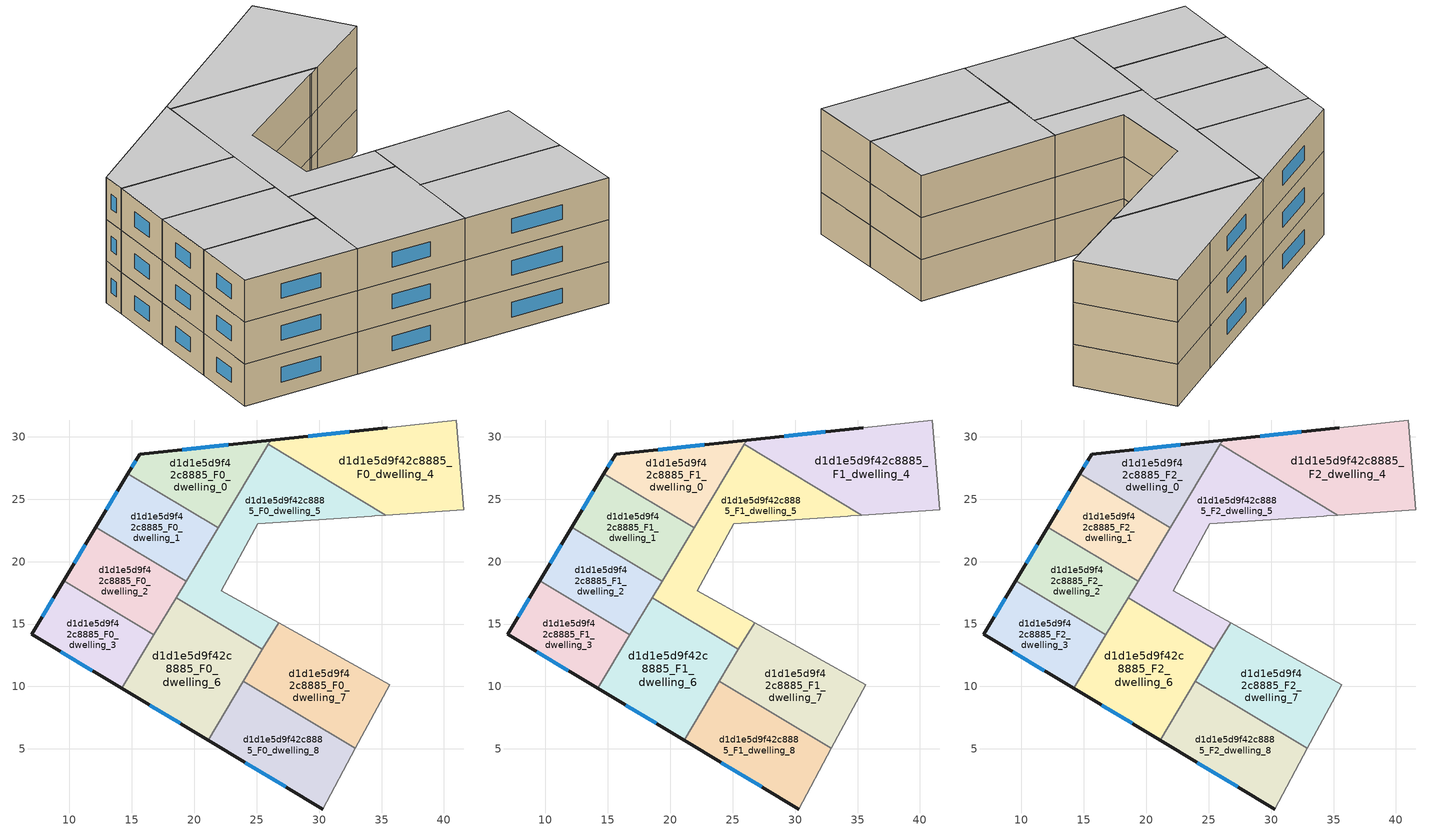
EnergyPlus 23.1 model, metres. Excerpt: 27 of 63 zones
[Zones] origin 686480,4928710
d1d1e5d9f42c8885_F0_dwelling_0
 floor ground (EU_floor_Construction): 26.11,29.73 21.91,22.71 14.69,27.04 15.62,28.61 z0
 wall outside (EU_wall_Construction): 26.11,29.73 15.62,28.61 14.69,27.04 z0:3
 wall to d1d1e5d9f42c8885_F0_dwelling_1 (EU_wall_Construction): 14.69,27.04 21.91,22.71 z0:3
 wall to d1d1e5d9f42c8885_F0_dwelling_5 (EU_wall_Construction): 21.91,22.71 25.91,29.38 z0:3
 wall to d1d1e5d9f42c8885_F0_dwelling_4 (EU_wall_Construction): 25.91,29.38 26.01,29.55 26.11,29.73 z0:3
 window (EU_Window_Construction): 15.32,28.1 14.99,27.55 / 22.7,29.36 19.04,28.97 z0.98:2.02
d1d1e5d9f42c8885_F0_dwelling_1
 floor ground (EU_floor_Construction): 21.91,22.71 19.34,18.42 12.12,22.75 14.69,27.04 z0
 wall outside (EU_wall_Construction): 14.69,27.04 12.12,22.75 z0:3
 wall to d1d1e5d9f42c8885_F0_dwelling_2 (EU_wall_Construction): 12.12,22.75 19.34,18.42 z0:3
 wall to d1d1e5d9f42c8885_F0_dwelling_5 (EU_wall_Construction): 19.34,18.42 21.91,22.71 z0:3
 window (EU_Window_Construction): 13.85,25.65 12.95,24.15 z0.98:2.02
d1d1e5d9f42c8885_F0_dwelling_2
 floor ground (EU_floor_Construction): 19.34,18.42 16.77,14.13 9.55,18.46 12.12,22.75 z0
 wall outside (EU_wall_Construction): 12.12,22.75 9.55,18.46 z0:3
 wall to d1d1e5d9f42c8885_F0_dwelling_3 (EU_wall_Construction): 9.55,18.46 16.77,14.13 z0:3
 wall to d1d1e5d9f42c8885_F0_dwelling_6 (EU_wall_Construction): 16.77,14.13 18.55,17.11 z0:3
 wall to d1d1e5d9f42c8885_F0_dwelling_5 (EU_wall_Construction): 18.55,17.11 19.34,18.42 z0:3
 window (EU_Window_Construction): 11.28,21.36 10.38,19.86 z0.98:2.02
d1d1e5d9f42c8885_F0_dwelling_3
 floor ground (EU_floor_Construction): 16.77,14.13 14.2,9.84 6.97,14.18 9.55,18.46 z0
 wall outside (EU_wall_Construction): 9.55,18.46 6.97,14.18 14.2,9.84 z0:3
 wall to d1d1e5d9f42c8885_F0_dwelling_6 (EU_wall_Construction): 14.2,9.84 16.77,14.13 z0:3
 window (EU_Window_Construction): 9.32,12.77 11.85,11.25 / 8.71,17.07 7.81,15.57 z0.98:2.02
d1d1e5d9f42c8885_F0_dwelling_4
 floor ground (EU_floor_Construction): 41,31.34 41.59,24.15 35.33,23.73 25.91,29.38 26.01,29.55 26.11,29.73 35.44,30.72 z0
 wall outside (EU_wall_Construction): 35.44,30.72 26.11,29.73 z0:3
 wall adiabatic (EU_wall_Construction): 35.33,23.73 41.59,24.15 41,31.34 35.44,30.72 z0:3
 wall to d1d1e5d9f42c8885_F0_dwelling_5 (EU_wall_Construction): 25.91,29.38 35.33,23.73 z0:3
 window (EU_Window_Construction): 32.41,30.4 29.15,30.05 z0.98:2.02
d1d1e5d9f42c8885_F0_dwelling_5
 floor ground (EU_floor_Construction): 35.33,23.73 34.46,23.67 34.2,23.65 25.08,23.04 22.18,17.68 26.75,15.12 25.46,12.96 18.55,17.11 25.91,29.38 z0
 wall adiabatic (EU_wall_Construction): 26.75,15.12 22.18,17.68 25.08,23.04 34.2,23.65 34.46,23.67 35.33,23.73 z0:3
 wall to d1d1e5d9f42c8885_F0_dwelling_6 (EU_wall_Construction): 18.55,17.11 25.46,12.96 z0:3
 wall to d1d1e5d9f42c8885_F0_dwelling_7 (EU_wall_Construction): 25.46,12.96 26.75,15.12 z0:3
d1d1e5d9f42c8885_F0_dwelling_6
 floor ground (EU_floor_Construction): 25.46,12.96 21.11,5.7 14.2,9.84 18.55,17.11 z0
 wall outside (EU_wall_Construction): 14.2,9.84 21.11,5.7 z0:3
 wall to d1d1e5d9f42c8885_F0_dwelling_8 (EU_wall_Construction): 21.11,5.7 23.93,10.41 z0:3
 wall to d1d1e5d9f42c8885_F0_dwelling_7 (EU_wall_Construction): 23.93,10.41 25.46,12.97 z0:3
 window (EU_Window_Construction): 16.44,8.5 18.86,7.05 z0.98:2.02
d1d1e5d9f42c8885_F0_dwelling_7
 floor ground (EU_floor_Construction): 35.64,10.14 32.91,5.04 23.93,10.41 26.75,15.12 z0
 wall adiabatic (EU_wall_Construction): 32.91,5.04 35.64,10.14 26.75,15.12 z0:3
 wall to d1d1e5d9f42c8885_F0_dwelling_8 (EU_wall_Construction): 23.93,10.41 32.91,5.04 z0:3
d1d1e5d9f42c8885_F0_dwelling_8
 floor ground (EU_floor_Construction): 32.91,5.04 30.3,0.19 21.11,5.7 23.93,10.41 z0
 wall outside (EU_wall_Construction): 21.11,5.7 30.3,0.19 z0:3
 wall adiabatic (EU_wall_Construction): 30.3,0.19 32.91,5.04 z0:3
 window (EU_Window_Construction): 24.1,3.91 27.31,1.98 z0.98:2.02
d1d1e5d9f42c8885_F1_dwelling_0
 floor to d1d1e5d9f42c8885_F0_dwelling_0 (EU_floor_Construction): 26.11,29.73 21.91,22.71 14.69,27.04 15.62,28.61 z3
 wall outside (EU_wall_Construction): 26.11,29.73 15.62,28.61 14.69,27.04 z3:6
 wall to d1d1e5d9f42c8885_F1_dwelling_1 (EU_wall_Construction): 14.69,27.04 21.91,22.71 z3:6
 wall to d1d1e5d9f42c8885_F1_dwelling_5 (EU_wall_Construction): 21.91,22.71 25.91,29.38 z3:6
 wall to d1d1e5d9f42c8885_F1_dwelling_4 (EU_wall_Construction): 25.91,29.38 26.01,29.55 26.11,29.73 z3:6
 window (EU_Window_Construction): 15.32,28.1 14.99,27.55 / 22.7,29.36 19.04,28.97 z3.98:5.02
d1d1e5d9f42c8885_F1_dwelling_1
 floor to d1d1e5d9f42c8885_F0_dwelling_1 (EU_floor_Construction): 21.91,22.71 19.34,18.42 12.12,22.75 14.69,27.04 z3
 wall outside (EU_wall_Construction): 14.69,27.04 12.12,22.75 z3:6
 wall to d1d1e5d9f42c8885_F1_dwelling_2 (EU_wall_Construction): 12.12,22.75 19.34,18.42 z3:6
 wall to d1d1e5d9f42c8885_F1_dwelling_5 (EU_wall_Construction): 19.34,18.42 21.91,22.71 z3:6
 window (EU_Window_Construction): 13.85,25.65 12.95,24.15 z3.98:5.02
d1d1e5d9f42c8885_F1_dwelling_2
 floor to d1d1e5d9f42c8885_F0_dwelling_2 (EU_floor_Construction): 19.34,18.42 16.77,14.13 9.55,18.46 12.12,22.75 z3
 wall outside (EU_wall_Construction): 12.12,22.75 9.55,18.46 z3:6
 wall to d1d1e5d9f42c8885_F1_dwelling_3 (EU_wall_Construction): 9.55,18.46 16.77,14.13 z3:6
 wall to d1d1e5d9f42c8885_F1_dwelling_6 (EU_wall_Construction): 16.77,14.13 18.55,17.11 z3:6
 wall to d1d1e5d9f42c8885_F1_dwelling_5 (EU_wall_Construction): 18.55,17.11 19.34,18.42 z3:6
 window (EU_Window_Construction): 11.28,21.36 10.38,19.86 z3.98:5.02
d1d1e5d9f42c8885_F1_dwelling_3
 floor to d1d1e5d9f42c8885_F0_dwelling_3 (EU_floor_Construction): 16.77,14.13 14.2,9.84 6.97,14.18 9.55,18.46 z3
 wall outside (EU_wall_Construction): 9.55,18.46 6.97,14.18 14.2,9.84 z3:6
 wall to d1d1e5d9f42c8885_F1_dwelling_6 (EU_wall_Construction): 14.2,9.84 16.77,14.13 z3:6
 window (EU_Window_Construction): 9.32,12.77 11.85,11.25 / 8.71,17.07 7.81,15.57 z3.98:5.02
d1d1e5d9f42c8885_F1_dwelling_4
 floor to d1d1e5d9f42c8885_F0_dwelling_4 (EU_floor_Construction): 41,31.34 41.59,24.15 35.33,23.73 25.91,29.38 26.01,29.55 26.11,29.73 35.44,30.72 z3
 wall outside (EU_wall_Construction): 35.44,30.72 26.11,29.73 z3:6
 wall adiabatic (EU_wall_Construction): 35.33,23.73 41.59,24.15 41,31.34 35.44,30.72 z3:6
 wall to d1d1e5d9f42c8885_F1_dwelling_5 (EU_wall_Construction): 25.91,29.38 35.33,23.73 z3:6
 window (EU_Window_Construction): 32.41,30.4 29.15,30.05 z3.98:5.02
d1d1e5d9f42c8885_F1_dwelling_5
 floor to d1d1e5d9f42c8885_F0_dwelling_5 (EU_floor_Construction): 35.33,23.73 34.46,23.67 34.2,23.65 25.08,23.04 22.18,17.68 26.75,15.12 25.46,12.96 18.55,17.11 25.91,29.38 z3
 wall adiabatic (EU_wall_Construction): 26.75,15.12 22.18,17.68 25.08,23.04 34.2,23.65 34.46,23.67 35.33,23.73 z3:6
 wall to d1d1e5d9f42c8885_F1_dwelling_6 (EU_wall_Construction): 18.55,17.11 25.46,12.96 z3:6
 wall to d1d1e5d9f42c8885_F1_dwelling_7 (EU_wall_Construction): 25.46,12.96 26.75,15.12 z3:6
d1d1e5d9f42c8885_F1_dwelling_6
 floor to d1d1e5d9f42c8885_F0_dwelling_6 (EU_floor_Construction): 25.46,12.96 21.11,5.7 14.2,9.84 18.55,17.11 z3
 wall outside (EU_wall_Construction): 14.2,9.84 21.11,5.7 z3:6
 wall to d1d1e5d9f42c8885_F1_dwelling_8 (EU_wall_Construction): 21.11,5.7 23.93,10.41 z3:6
 wall to d1d1e5d9f42c8885_F1_dwelling_7 (EU_wall_Construction): 23.93,10.41 25.46,12.97 z3:6
 window (EU_Window_Construction): 16.44,8.5 18.86,7.05 z3.98:5.02
d1d1e5d9f42c8885_F1_dwelling_7
 floor to d1d1e5d9f42c8885_F0_dwelling_7 (EU_floor_Construction): 35.64,10.14 32.91,5.04 23.93,10.41 26.75,15.12 z3
 wall adiabatic (EU_wall_Construction): 32.91,5.04 35.64,10.14 26.75,15.12 z3:6
 wall to d1d1e5d9f42c8885_F1_dwelling_8 (EU_wall_Construction): 23.93,10.41 32.91,5.04 z3:6
d1d1e5d9f42c8885_F1_dwelling_8
 floor to d1d1e5d9f42c8885_F0_dwelling_8 (EU_floor_Construction): 32.91,5.04 30.3,0.19 21.11,5.7 23.93,10.41 z3
 wall outside (EU_wall_Construction): 21.11,5.7 30.3,0.19 z3:6
 wall adiabatic (EU_wall_Construction): 30.3,0.19 32.91,5.04 z3:6
 window (EU_Window_Construction): 24.1,3.91 27.31,1.98 z3.98:5.02
d1d1e5d9f42c8885_F2_dwelling_0
 floor to d1d1e5d9f42c8885_F1_dwelling_0 (EU_floor_Construction): 26.11,29.73 21.91,22.71 14.69,27.04 15.62,28.61 z6
 wall outside (EU_wall_Construction): 26.11,29.73 15.62,28.61 14.69,27.04 z6:9
 wall to d1d1e5d9f42c8885_F2_dwelling_1 (EU_wall_Construction): 14.69,27.04 21.91,22.71 z6:9
 wall to d1d1e5d9f42c8885_F2_dwelling_5 (EU_wall_Construction): 21.91,22.71 25.91,29.38 z6:9
 wall to d1d1e5d9f42c8885_F2_dwelling_4 (EU_wall_Construction): 25.91,29.38 26.01,29.55 26.11,29.73 z6:9
 window (EU_Window_Construction): 15.32,28.1 14.99,27.55 / 22.7,29.36 19.04,28.97 z6.98:8.02
 ceiling to d1d1e5d9f42c8885_F3_dwelling_0 (EU_floor_Construction): 21.91,22.71 26.11,29.73 15.62,28.61 14.69,27.04 z9
d1d1e5d9f42c8885_F2_dwelling_1
 floor to d1d1e5d9f42c8885_F1_dwelling_1 (EU_floor_Construction): 21.91,22.71 19.34,18.42 12.12,22.75 14.69,27.04 z6
 wall outside (EU_wall_Construction): 14.69,27.04 12.12,22.75 z6:9
 wall to d1d1e5d9f42c8885_F2_dwelling_2 (EU_wall_Construction): 12.12,22.75 19.34,18.42 z6:9
 wall to d1d1e5d9f42c8885_F2_dwelling_5 (EU_wall_Construction): 19.34,18.42 21.91,22.71 z6:9
 window (EU_Window_Construction): 13.85,25.65 12.95,24.15 z6.98:8.02
 ceiling to d1d1e5d9f42c8885_F3_dwelling_1 (EU_floor_Construction): 19.34,18.42 21.91,22.71 14.69,27.04 12.12,22.75 z9
d1d1e5d9f42c8885_F2_dwelling_2
 floor to d1d1e5d9f42c8885_F1_dwelling_2 (EU_floor_Construction): 19.34,18.42 16.77,14.13 9.55,18.46 12.12,22.75 z6
 wall outside (EU_wall_Construction): 12.12,22.75 9.55,18.46 z6:9
 wall to d1d1e5d9f42c8885_F2_dwelling_3 (EU_wall_Construction): 9.55,18.46 16.77,14.13 z6:9
 wall to d1d1e5d9f42c8885_F2_dwelling_6 (EU_wall_Construction): 16.77,14.13 18.55,17.11 z6:9
 wall to d1d1e5d9f42c8885_F2_dwelling_5 (EU_wall_Construction): 18.55,17.11 19.34,18.42 z6:9
 window (EU_Window_Construction): 11.28,21.36 10.38,19.86 z6.98:8.02
 ceiling to d1d1e5d9f42c8885_F3_dwelling_2 (EU_floor_Construction): 16.77,14.13 19.34,18.42 12.12,22.75 9.55,18.46 z9
d1d1e5d9f42c8885_F2_dwelling_3
 floor to d1d1e5d9f42c8885_F1_dwelling_3 (EU_floor_Construction): 16.77,14.13 14.2,9.84 6.97,14.18 9.55,18.46 z6
 wall outside (EU_wall_Construction): 9.55,18.46 6.97,14.18 14.2,9.84 z6:9
 wall to d1d1e5d9f42c8885_F2_dwelling_6 (EU_wall_Construction): 14.2,9.84 16.77,14.13 z6:9
 window (EU_Window_Construction): 9.32,12.77 11.85,11.25 / 8.71,17.07 7.81,15.57 z6.98:8.02
 ceiling to d1d1e5d9f42c8885_F3_dwelling_3 (EU_floor_Construction): 14.2,9.84 16.77,14.13 9.55,18.46 6.97,14.18 z9
d1d1e5d9f42c8885_F2_dwelling_4
 floor to d1d1e5d9f42c8885_F1_dwelling_4 (EU_floor_Construction): 41,31.34 41.59,24.15 35.33,23.73 25.91,29.38 26.01,29.55 26.11,29.73 35.44,30.72 z6
 wall outside (EU_wall_Construction): 35.44,30.72 26.11,29.73 z6:9
 wall adiabatic (EU_wall_Construction): 35.33,23.73 41.59,24.15 41,31.34 35.44,30.72 z6:9
 wall to d1d1e5d9f42c8885_F2_dwelling_5 (EU_wall_Construction): 25.91,29.38 35.33,23.73 z6:9
 window (EU_Window_Construction): 32.41,30.4 29.15,30.05 z6.98:8.02
 ceiling to d1d1e5d9f42c8885_F3_dwelling_4 (EU_floor_Construction): 41.59,24.15 41,31.34 35.44,30.72 26.11,29.73 26.01,29.55 25.91,29.38 35.33,23.73 z9
d1d1e5d9f42c8885_F2_dwelling_5
 floor to d1d1e5d9f42c8885_F1_dwelling_5 (EU_floor_Construction): 35.33,23.73 34.46,23.67 34.2,23.65 25.08,23.04 22.18,17.68 26.75,15.12 25.46,12.96 18.55,17.11 25.91,29.38 z6
 wall adiabatic (EU_wall_Construction): 26.75,15.12 22.18,17.68 25.08,23.04 34.2,23.65 34.46,23.67 35.33,23.73 z6:9
 wall to d1d1e5d9f42c8885_F2_dwelling_6 (EU_wall_Construction): 18.55,17.11 25.46,12.96 z6:9
 wall to d1d1e5d9f42c8885_F2_dwelling_7 (EU_wall_Construction): 25.46,12.96 26.75,15.12 z6:9
 ceiling to d1d1e5d9f42c8885_F3_dwelling_5 (EU_floor_Construction): 26.75,15.12 22.18,17.68 25.08,23.04 34.2,23.65 34.46,23.67 35.33,23.73 25.91,29.38 18.55,17.11 25.46,12.96 z9
d1d1e5d9f42c8885_F2_dwelling_6
 floor to d1d1e5d9f42c8885_F1_dwelling_6 (EU_floor_Construction): 25.46,12.96 21.11,5.7 14.2,9.84 18.55,17.11 z6
 wall outside (EU_wall_Construction): 14.2,9.84 21.11,5.7 z6:9
 wall to d1d1e5d9f42c8885_F2_dwelling_8 (EU_wall_Construction): 21.11,5.7 23.93,10.41 z6:9
 wall to d1d1e5d9f42c8885_F2_dwelling_7 (EU_wall_Construction): 23.93,10.41 25.46,12.97 z6:9
 window (EU_Window_Construction): 16.44,8.5 18.86,7.05 z6.98:8.02
 ceiling to d1d1e5d9f42c8885_F3_dwelling_6 (EU_floor_Construction): 21.11,5.7 25.46,12.96 18.55,17.11 14.2,9.84 z9
d1d1e5d9f42c8885_F2_dwelling_7
 floor to d1d1e5d9f42c8885_F1_dwelling_7 (EU_floor_Construction): 35.64,10.14 32.91,5.04 23.93,10.41 26.75,15.12 z6
 wall adiabatic (EU_wall_Construction): 32.91,5.04 35.64,10.14 26.75,15.12 z6:9
 wall to d1d1e5d9f42c8885_F2_dwelling_8 (EU_wall_Construction): 23.93,10.41 32.91,5.04 z6:9
 ceiling to d1d1e5d9f42c8885_F3_dwelling_7 (EU_floor_Construction): 32.91,5.04 35.64,10.14 26.75,15.12 23.93,10.41 z9
d1d1e5d9f42c8885_F2_dwelling_8
 floor to d1d1e5d9f42c8885_F1_dwelling_8 (EU_floor_Construction): 32.91,5.04 30.3,0.19 21.11,5.7 23.93,10.41 z6
 wall outside (EU_wall_Construction): 21.11,5.7 30.3,0.19 z6:9
 wall adiabatic (EU_wall_Construction): 30.3,0.19 32.91,5.04 z6:9
 window (EU_Window_Construction): 24.1,3.91 27.31,1.98 z6.98:8.02
 ceiling to d1d1e5d9f42c8885_F3_dwelling_8 (EU_floor_Construction): 30.3,0.19 32.91,5.04 23.93,10.41 21.11,5.7 z9
[Building]
EU S2 Campaign: North Axis=0; Terrain=City; Solar Distribution=FullExterior
[Site:Location]
Bologna: Latitude=44.5; Longitude=11.25; Time Zone=1; Elevation=37
[SizingPeriod:WeatherFileDays]
AnnualSizingPeriod: Begin Month=1; Begin Day of Month=1; End Month=12; End Day of Month=31; Day of Week for Start Day=Monday; Use Weather File Daylight Saving Period=No; Use Weather File Rain and Snow Indicators=No
[MATERIAL]
EU_InternalMass_Material: Roughness=MediumRough; Thickness=0.1; Conductivity=1; Density=1800; Specific Heat=900; Thermal Absorptance=0.9; Solar Absorptance=0.7; Visible Absorptance=0.7
[MATERIAL:NOMASS] Roughness=MediumRough; Thermal Absorptance=0.9; Solar Absorptance=0.7; Visible Absorptance=0.7
Name | Thermal Resistance
EU_wall_NoMass | 0.905828
EU_floor_NoMass | 0.67114
[WINDOWMATERIAL:SIMPLEGLAZINGSYSTEM]
EU_Window_SimpleGlazing: UFactor=4.52486; Solar Heat Gain Coefficient=0.85; Visible Transmittance=0.85
[CONSTRUCTION]
EU_wall_Construction: EU_wall_NoMass
EU_floor_Construction: EU_floor_NoMass
EU_Window_Construction: EU_Window_SimpleGlazing
EU_InternalMass_Construction: EU_InternalMass_Material
[ZONE] Type=1; Multiplier=1; Ceiling Height=autocalculate; Floor Area=autocalculate; Part of Total Floor Area=Yes
Name | Volume
d1d1e5d9f42c8885_F0_dwelling_0; d1d1e5d9f42c8885_F1_dwelling_0; d1d1e5d9f42c8885_F2_dwelling_0 | 126.335
d1d1e5d9f42c8885_F0_dwelling_1; d1d1e5d9f42c8885_F1_dwelling_1; d1d1e5d9f42c8885_F2_dwelling_1 | 126.336
d1d1e5d9f42c8885_F0_dwelling_2; d1d1e5d9f42c8885_F1_dwelling_2; d1d1e5d9f42c8885_F2_dwelling_2 | 126.357
d1d1e5d9f42c8885_F0_dwelling_3; d1d1e5d9f42c8885_F1_dwelling_3; d1d1e5d9f42c8885_F2_dwelling_3 | 126.33
d1d1e5d9f42c8885_F0_dwelling_4; d1d1e5d9f42c8885_F1_dwelling_4; d1d1e5d9f42c8885_F2_dwelling_4 | 230.432
d1d1e5d9f42c8885_F0_dwelling_5; d1d1e5d9f42c8885_F1_dwelling_5; d1d1e5d9f42c8885_F2_dwelling_5 | 226.365
d1d1e5d9f42c8885_F0_dwelling_6; d1d1e5d9f42c8885_F1_dwelling_6; d1d1e5d9f42c8885_F2_dwelling_6 | 204.699
d1d1e5d9f42c8885_F0_dwelling_7; d1d1e5d9f42c8885_F1_dwelling_7; d1d1e5d9f42c8885_F2_dwelling_7 | 174.646
d1d1e5d9f42c8885_F0_dwelling_8; d1d1e5d9f42c8885_F1_dwelling_8; d1d1e5d9f42c8885_F2_dwelling_8 | 174.639
[INTERNALMASS] Construction=EU_InternalMass_Construction
Name | Zone or ZoneList | Surface Area
d1d1e5d9f42c8885_F0_dwelling_0_EU_InternalMass | d1d1e5d9f42c8885_F0_dwelling_0 | 42.1116
d1d1e5d9f42c8885_F0_dwelling_1_EU_InternalMass | d1d1e5d9f42c8885_F0_dwelling_1 | 42.1119
d1d1e5d9f42c8885_F0_dwelling_2_EU_InternalMass | d1d1e5d9f42c8885_F0_dwelling_2 | 42.1191
d1d1e5d9f42c8885_F0_dwelling_3_EU_InternalMass | d1d1e5d9f42c8885_F0_dwelling_3 | 42.1096
d1d1e5d9f42c8885_F0_dwelling_4_EU_InternalMass | d1d1e5d9f42c8885_F0_dwelling_4 | 76.8102
d1d1e5d9f42c8885_F0_dwelling_5_EU_InternalMass | d1d1e5d9f42c8885_F0_dwelling_5 | 75.4538
d1d1e5d9f42c8885_F0_dwelling_6_EU_InternalMass | d1d1e5d9f42c8885_F0_dwelling_6 | 68.2311
d1d1e5d9f42c8885_F0_dwelling_7_EU_InternalMass | d1d1e5d9f42c8885_F0_dwelling_7 | 58.2151
d1d1e5d9f42c8885_F0_dwelling_8_EU_InternalMass | d1d1e5d9f42c8885_F0_dwelling_8 | 58.2131
d1d1e5d9f42c8885_F1_dwelling_0_EU_InternalMass | d1d1e5d9f42c8885_F1_dwelling_0 | 42.1116
d1d1e5d9f42c8885_F1_dwelling_1_EU_InternalMass | d1d1e5d9f42c8885_F1_dwelling_1 | 42.1119
d1d1e5d9f42c8885_F1_dwelling_2_EU_InternalMass | d1d1e5d9f42c8885_F1_dwelling_2 | 42.1191
d1d1e5d9f42c8885_F1_dwelling_3_EU_InternalMass | d1d1e5d9f42c8885_F1_dwelling_3 | 42.1096
d1d1e5d9f42c8885_F1_dwelling_4_EU_InternalMass | d1d1e5d9f42c8885_F1_dwelling_4 | 76.8102
d1d1e5d9f42c8885_F1_dwelling_5_EU_InternalMass | d1d1e5d9f42c8885_F1_dwelling_5 | 75.4538
d1d1e5d9f42c8885_F1_dwelling_6_EU_InternalMass | d1d1e5d9f42c8885_F1_dwelling_6 | 68.2311
d1d1e5d9f42c8885_F1_dwelling_7_EU_InternalMass | d1d1e5d9f42c8885_F1_dwelling_7 | 58.2151
d1d1e5d9f42c8885_F1_dwelling_8_EU_InternalMass | d1d1e5d9f42c8885_F1_dwelling_8 | 58.2131
d1d1e5d9f42c8885_F2_dwelling_0_EU_InternalMass | d1d1e5d9f42c8885_F2_dwelling_0 | 42.1116
d1d1e5d9f42c8885_F2_dwelling_1_EU_InternalMass | d1d1e5d9f42c8885_F2_dwelling_1 | 42.1119
d1d1e5d9f42c8885_F2_dwelling_2_EU_InternalMass | d1d1e5d9f42c8885_F2_dwelling_2 | 42.1191
d1d1e5d9f42c8885_F2_dwelling_3_EU_InternalMass | d1d1e5d9f42c8885_F2_dwelling_3 | 42.1096
d1d1e5d9f42c8885_F2_dwelling_4_EU_InternalMass | d1d1e5d9f42c8885_F2_dwelling_4 | 76.8102
d1d1e5d9f42c8885_F2_dwelling_5_EU_InternalMass | d1d1e5d9f42c8885_F2_dwelling_5 | 75.4538
d1d1e5d9f42c8885_F2_dwelling_6_EU_InternalMass | d1d1e5d9f42c8885_F2_dwelling_6 | 68.2311
d1d1e5d9f42c8885_F2_dwelling_7_EU_InternalMass | d1d1e5d9f42c8885_F2_dwelling_7 | 58.2151
d1d1e5d9f42c8885_F2_dwelling_8_EU_InternalMass | d1d1e5d9f42c8885_F2_dwelling_8 | 58.2131
[OTHEREQUIPMENT] Fuel Type=Electricity; Design Level Calculation Method=Watts/Area; Power per Zone Floor Area=1; Fraction Latent=0; Fraction Radiant=0; Fraction Lost=0; Carbon Dioxide Generation Rate=0; EndUse Subcategory=EU_Step8_InternalGains
Name | Zone or ZoneList or Space or SpaceList | Schedule
EU_Step8_InternalGain_d1d1e5d9f42c8885_F0_dwelling_0_f000 | d1d1e5d9f42c8885_F0_dwelling_0 | EU_Step8_GainSchedule_d1d1e5d9f42c8885_F0_dwelling_0_f000
EU_Step8_InternalGain_d1d1e5d9f42c8885_F0_dwelling_1_f000 | d1d1e5d9f42c8885_F0_dwelling_1 | EU_Step8_GainSchedule_d1d1e5d9f42c8885_F0_dwelling_1_f000
EU_Step8_InternalGain_d1d1e5d9f42c8885_F0_dwelling_2_f000 | d1d1e5d9f42c8885_F0_dwelling_2 | EU_Step8_GainSchedule_d1d1e5d9f42c8885_F0_dwelling_2_f000
EU_Step8_InternalGain_d1d1e5d9f42c8885_F0_dwelling_3_f000 | d1d1e5d9f42c8885_F0_dwelling_3 | EU_Step8_GainSchedule_d1d1e5d9f42c8885_F0_dwelling_3_f000
EU_Step8_InternalGain_d1d1e5d9f42c8885_F0_dwelling_4_f000 | d1d1e5d9f42c8885_F0_dwelling_4 | EU_Step8_GainSchedule_d1d1e5d9f42c8885_F0_dwelling_4_f000
EU_Step8_InternalGain_d1d1e5d9f42c8885_F0_dwelling_5_f000 | d1d1e5d9f42c8885_F0_dwelling_5 | EU_Step8_GainSchedule_d1d1e5d9f42c8885_F0_dwelling_5_f000
EU_Step8_InternalGain_d1d1e5d9f42c8885_F0_dwelling_6_f000 | d1d1e5d9f42c8885_F0_dwelling_6 | EU_Step8_GainSchedule_d1d1e5d9f42c8885_F0_dwelling_6_f000
EU_Step8_InternalGain_d1d1e5d9f42c8885_F0_dwelling_7_f000 | d1d1e5d9f42c8885_F0_dwelling_7 | EU_Step8_GainSchedule_d1d1e5d9f42c8885_F0_dwelling_7_f000
EU_Step8_InternalGain_d1d1e5d9f42c8885_F0_dwelling_8_f000 | d1d1e5d9f42c8885_F0_dwelling_8 | EU_Step8_GainSchedule_d1d1e5d9f42c8885_F0_dwelling_8_f000
EU_Step8_InternalGain_d1d1e5d9f42c8885_F1_dwelling_0_f000 | d1d1e5d9f42c8885_F1_dwelling_0 | EU_Step8_GainSchedule_d1d1e5d9f42c8885_F1_dwelling_0_f000
EU_Step8_InternalGain_d1d1e5d9f42c8885_F1_dwelling_1_f000 | d1d1e5d9f42c8885_F1_dwelling_1 | EU_Step8_GainSchedule_d1d1e5d9f42c8885_F1_dwelling_1_f000
EU_Step8_InternalGain_d1d1e5d9f42c8885_F1_dwelling_2_f000 | d1d1e5d9f42c8885_F1_dwelling_2 | EU_Step8_GainSchedule_d1d1e5d9f42c8885_F1_dwelling_2_f000
EU_Step8_InternalGain_d1d1e5d9f42c8885_F1_dwelling_3_f000 | d1d1e5d9f42c8885_F1_dwelling_3 | EU_Step8_GainSchedule_d1d1e5d9f42c8885_F1_dwelling_3_f000
EU_Step8_InternalGain_d1d1e5d9f42c8885_F1_dwelling_4_f000 | d1d1e5d9f42c8885_F1_dwelling_4 | EU_Step8_GainSchedule_d1d1e5d9f42c8885_F1_dwelling_4_f000
EU_Step8_InternalGain_d1d1e5d9f42c8885_F1_dwelling_5_f000 | d1d1e5d9f42c8885_F1_dwelling_5 | EU_Step8_GainSchedule_d1d1e5d9f42c8885_F1_dwelling_5_f000
EU_Step8_InternalGain_d1d1e5d9f42c8885_F1_dwelling_6_f000 | d1d1e5d9f42c8885_F1_dwelling_6 | EU_Step8_GainSchedule_d1d1e5d9f42c8885_F1_dwelling_6_f000
EU_Step8_InternalGain_d1d1e5d9f42c8885_F1_dwelling_7_f000 | d1d1e5d9f42c8885_F1_dwelling_7 | EU_Step8_GainSchedule_d1d1e5d9f42c8885_F1_dwelling_7_f000
EU_Step8_InternalGain_d1d1e5d9f42c8885_F1_dwelling_8_f000 | d1d1e5d9f42c8885_F1_dwelling_8 | EU_Step8_GainSchedule_d1d1e5d9f42c8885_F1_dwelling_8_f000
EU_Step8_InternalGain_d1d1e5d9f42c8885_F2_dwelling_0_f000 | d1d1e5d9f42c8885_F2_dwelling_0 | EU_Step8_GainSchedule_d1d1e5d9f42c8885_F2_dwelling_0_f000
EU_Step8_InternalGain_d1d1e5d9f42c8885_F2_dwelling_1_f000 | d1d1e5d9f42c8885_F2_dwelling_1 | EU_Step8_GainSchedule_d1d1e5d9f42c8885_F2_dwelling_1_f000
EU_Step8_InternalGain_d1d1e5d9f42c8885_F2_dwelling_2_f000 | d1d1e5d9f42c8885_F2_dwelling_2 | EU_Step8_GainSchedule_d1d1e5d9f42c8885_F2_dwelling_2_f000
EU_Step8_InternalGain_d1d1e5d9f42c8885_F2_dwelling_3_f000 | d1d1e5d9f42c8885_F2_dwelling_3 | EU_Step8_GainSchedule_d1d1e5d9f42c8885_F2_dwelling_3_f000
EU_Step8_InternalGain_d1d1e5d9f42c8885_F2_dwelling_4_f000 | d1d1e5d9f42c8885_F2_dwelling_4 | EU_Step8_GainSchedule_d1d1e5d9f42c8885_F2_dwelling_4_f000
EU_Step8_InternalGain_d1d1e5d9f42c8885_F2_dwelling_5_f000 | d1d1e5d9f42c8885_F2_dwelling_5 | EU_Step8_GainSchedule_d1d1e5d9f42c8885_F2_dwelling_5_f000
EU_Step8_InternalGain_d1d1e5d9f42c8885_F2_dwelling_6_f000 | d1d1e5d9f42c8885_F2_dwelling_6 | EU_Step8_GainSchedule_d1d1e5d9f42c8885_F2_dwelling_6_f000
EU_Step8_InternalGain_d1d1e5d9f42c8885_F2_dwelling_7_f000 | d1d1e5d9f42c8885_F2_dwelling_7 | EU_Step8_GainSchedule_d1d1e5d9f42c8885_F2_dwelling_7_f000
EU_Step8_InternalGain_d1d1e5d9f42c8885_F2_dwelling_8_f000 | d1d1e5d9f42c8885_F2_dwelling_8 | EU_Step8_GainSchedule_d1d1e5d9f42c8885_F2_dwelling_8_f000
[ZONEVENTILATION:DESIGNFLOWRATE] Schedule=EU_AlwaysOn; Design Flow Rate Calculation Method=AirChanges/Hour; Air Changes per Hour=0.73129; Ventilation Type=Natural; Fan Pressure Rise=0; Fan Total Efficiency=1; Constant Term Coefficient=1; Temperature Term Coefficient=0; Velocity Term Coefficient=0; Velocity Squared Term Coefficient=0; Minimum Indoor Temperature=-100; Maximum Indoor Temperature=100; Delta Temperature=-100; Minimum Outdoor Temperature=-100; Maximum Outdoor Temperature=100; Maximum Wind Speed=40
Name | Zone or ZoneList or Space or SpaceList
EU_ConstantAir_d1d1e5d9f42c8885_F0_dwelling_0 | d1d1e5d9f42c8885_F0_dwelling_0
EU_ConstantAir_d1d1e5d9f42c8885_F0_dwelling_1 | d1d1e5d9f42c8885_F0_dwelling_1
EU_ConstantAir_d1d1e5d9f42c8885_F0_dwelling_2 | d1d1e5d9f42c8885_F0_dwelling_2
EU_ConstantAir_d1d1e5d9f42c8885_F0_dwelling_3 | d1d1e5d9f42c8885_F0_dwelling_3
EU_ConstantAir_d1d1e5d9f42c8885_F0_dwelling_4 | d1d1e5d9f42c8885_F0_dwelling_4
EU_ConstantAir_d1d1e5d9f42c8885_F0_dwelling_5 | d1d1e5d9f42c8885_F0_dwelling_5
EU_ConstantAir_d1d1e5d9f42c8885_F0_dwelling_6 | d1d1e5d9f42c8885_F0_dwelling_6
EU_ConstantAir_d1d1e5d9f42c8885_F0_dwelling_7 | d1d1e5d9f42c8885_F0_dwelling_7
EU_ConstantAir_d1d1e5d9f42c8885_F0_dwelling_8 | d1d1e5d9f42c8885_F0_dwelling_8
EU_ConstantAir_d1d1e5d9f42c8885_F1_dwelling_0 | d1d1e5d9f42c8885_F1_dwelling_0
EU_ConstantAir_d1d1e5d9f42c8885_F1_dwelling_1 | d1d1e5d9f42c8885_F1_dwelling_1
EU_ConstantAir_d1d1e5d9f42c8885_F1_dwelling_2 | d1d1e5d9f42c8885_F1_dwelling_2
EU_ConstantAir_d1d1e5d9f42c8885_F1_dwelling_3 | d1d1e5d9f42c8885_F1_dwelling_3
EU_ConstantAir_d1d1e5d9f42c8885_F1_dwelling_4 | d1d1e5d9f42c8885_F1_dwelling_4
EU_ConstantAir_d1d1e5d9f42c8885_F1_dwelling_5 | d1d1e5d9f42c8885_F1_dwelling_5
EU_ConstantAir_d1d1e5d9f42c8885_F1_dwelling_6 | d1d1e5d9f42c8885_F1_dwelling_6
EU_ConstantAir_d1d1e5d9f42c8885_F1_dwelling_7 | d1d1e5d9f42c8885_F1_dwelling_7
EU_ConstantAir_d1d1e5d9f42c8885_F1_dwelling_8 | d1d1e5d9f42c8885_F1_dwelling_8
EU_ConstantAir_d1d1e5d9f42c8885_F2_dwelling_0 | d1d1e5d9f42c8885_F2_dwelling_0
EU_ConstantAir_d1d1e5d9f42c8885_F2_dwelling_1 | d1d1e5d9f42c8885_F2_dwelling_1
EU_ConstantAir_d1d1e5d9f42c8885_F2_dwelling_2 | d1d1e5d9f42c8885_F2_dwelling_2
EU_ConstantAir_d1d1e5d9f42c8885_F2_dwelling_3 | d1d1e5d9f42c8885_F2_dwelling_3
EU_ConstantAir_d1d1e5d9f42c8885_F2_dwelling_4 | d1d1e5d9f42c8885_F2_dwelling_4
EU_ConstantAir_d1d1e5d9f42c8885_F2_dwelling_5 | d1d1e5d9f42c8885_F2_dwelling_5
EU_ConstantAir_d1d1e5d9f42c8885_F2_dwelling_6 | d1d1e5d9f42c8885_F2_dwelling_6
EU_ConstantAir_d1d1e5d9f42c8885_F2_dwelling_7 | d1d1e5d9f42c8885_F2_dwelling_7
EU_ConstantAir_d1d1e5d9f42c8885_F2_dwelling_8 | d1d1e5d9f42c8885_F2_dwelling_8
[HVACTEMPLATE:THERMOSTAT] Constant Heating Setpoint=20; Constant Cooling Setpoint=50
EU_HeatOnly_d1d1e5d9f42c8885_F0_dwelling_0; EU_HeatOnly_d1d1e5d9f42c8885_F0_dwelling_1; EU_HeatOnly_d1d1e5d9f42c8885_F0_dwelling_2; EU_HeatOnly_d1d1e5d9f42c8885_F0_dwelling_3; EU_HeatOnly_d1d1e5d9f42c8885_F0_dwelling_4; EU_HeatOnly_d1d1e5d9f42c8885_F0_dwelling_5; EU_HeatOnly_d1d1e5d9f42c8885_F0_dwelling_6; EU_HeatOnly_d1d1e5d9f42c8885_F0_dwelling_7; EU_HeatOnly_d1d1e5d9f42c8885_F0_dwelling_8; EU_HeatOnly_d1d1e5d9f42c8885_F1_dwelling_0; EU_HeatOnly_d1d1e5d9f42c8885_F1_dwelling_1; EU_HeatOnly_d1d1e5d9f42c8885_F1_dwelling_2; EU_HeatOnly_d1d1e5d9f42c8885_F1_dwelling_3; EU_HeatOnly_d1d1e5d9f42c8885_F1_dwelling_4; EU_HeatOnly_d1d1e5d9f42c8885_F1_dwelling_5; EU_HeatOnly_d1d1e5d9f42c8885_F1_dwelling_6; EU_HeatOnly_d1d1e5d9f42c8885_F1_dwelling_7; EU_HeatOnly_d1d1e5d9f42c8885_F1_dwelling_8; EU_HeatOnly_d1d1e5d9f42c8885_F2_dwelling_0; EU_HeatOnly_d1d1e5d9f42c8885_F2_dwelling_1; EU_HeatOnly_d1d1e5d9f42c8885_F2_dwelling_2; EU_HeatOnly_d1d1e5d9f42c8885_F2_dwelling_3; EU_HeatOnly_d1d1e5d9f42c8885_F2_dwelling_4; EU_HeatOnly_d1d1e5d9f42c8885_F2_dwelling_5; EU_HeatOnly_d1d1e5d9f42c8885_F2_dwelling_6; EU_HeatOnly_d1d1e5d9f42c8885_F2_dwelling_7; EU_HeatOnly_d1d1e5d9f42c8885_F2_dwelling_8; EU_HeatOnly_d1d1e5d9f42c8885_F3_dwelling_0; EU_HeatOnly_d1d1e5d9f42c8885_F3_dwelling_1; EU_HeatOnly_d1d1e5d9f42c8885_F3_dwelling_2; EU_HeatOnly_d1d1e5d9f42c8885_F3_dwelling_3; EU_HeatOnly_d1d1e5d9f42c8885_F3_dwelling_4; EU_HeatOnly_d1d1e5d9f42c8885_F3_dwelling_5; EU_HeatOnly_d1d1e5d9f42c8885_F3_dwelling_6; EU_HeatOnly_d1d1e5d9f42c8885_F3_dwelling_7; EU_HeatOnly_d1d1e5d9f42c8885_F3_dwelling_8; EU_HeatOnly_d1d1e5d9f42c8885_F4_dwelling_0; EU_HeatOnly_d1d1e5d9f42c8885_F4_dwelling_1; EU_HeatOnly_d1d1e5d9f42c8885_F4_dwelling_2; EU_HeatOnly_d1d1e5d9f42c8885_F4_dwelling_3; EU_HeatOnly_d1d1e5d9f42c8885_F4_dwelling_4; EU_HeatOnly_d1d1e5d9f42c8885_F4_dwelling_5; EU_HeatOnly_d1d1e5d9f42c8885_F4_dwelling_6; EU_HeatOnly_d1d1e5d9f42c8885_F4_dwelling_7; EU_HeatOnly_d1d1e5d9f42c8885_F4_dwelling_8; EU_HeatOnly_d1d1e5d9f42c8885_F5_dwelling_0; EU_HeatOnly_d1d1e5d9f42c8885_F5_dwelling_1; EU_HeatOnly_d1d1e5d9f42c8885_F5_dwelling_2; EU_HeatOnly_d1d1e5d9f42c8885_F5_dwelling_3; EU_HeatOnly_d1d1e5d9f42c8885_F5_dwelling_4; EU_HeatOnly_d1d1e5d9f42c8885_F5_dwelling_5; EU_HeatOnly_d1d1e5d9f42c8885_F5_dwelling_6; EU_HeatOnly_d1d1e5d9f42c8885_F5_dwelling_7; EU_HeatOnly_d1d1e5d9f42c8885_F5_dwelling_8; EU_HeatOnly_d1d1e5d9f42c8885_F6_dwelling_0; EU_HeatOnly_d1d1e5d9f42c8885_F6_dwelling_1; EU_HeatOnly_d1d1e5d9f42c8885_F6_dwelling_2; EU_HeatOnly_d1d1e5d9f42c8885_F6_dwelling_3; EU_HeatOnly_d1d1e5d9f42c8885_F6_dwelling_4; EU_HeatOnly_d1d1e5d9f42c8885_F6_dwelling_5; EU_HeatOnly_d1d1e5d9f42c8885_F6_dwelling_6; EU_HeatOnly_d1d1e5d9f42c8885_F6_dwelling_7; EU_HeatOnly_d1d1e5d9f42c8885_F6_dwelling_8
[HVACTEMPLATE:ZONE:IDEALLOADSAIRSYSTEM] System Availability Schedule=EU_AlwaysOn; Maximum Heating Supply Air Temperature=50; Minimum Cooling Supply Air Temperature=13; Maximum Heating Supply Air Humidity Ratio=0.0156; Minimum Cooling Supply Air Humidity Ratio=0.0077; Heating Limit=NoLimit; Cooling Limit=NoLimit; Heating Availability Schedule=EU_AlwaysOn; Cooling Availability Schedule=EU_CoolingOff; Dehumidification Control Type=ConstantSensibleHeatRatio; Cooling Sensible Heat Ratio=0.7; Dehumidification Setpoint=60; Humidification Control Type=None; Humidification Setpoint=30; Outdoor Air Method=None; Outdoor Air Flow Rate per Person=0.00944; Outdoor Air Flow Rate per Zone Floor Area=0; Outdoor Air Flow Rate per Zone=0; Demand Controlled Ventilation Type=None; Outdoor Air Economizer Type=NoEconomizer; Heat Recovery Type=None; Sensible Heat Recovery Effectiveness=0.7; Latent Heat Recovery Effectiveness=0.65
Name | Template Thermostat
d1d1e5d9f42c8885_F0_dwelling_0 | EU_HeatOnly_d1d1e5d9f42c8885_F0_dwelling_0
d1d1e5d9f42c8885_F0_dwelling_1 | EU_HeatOnly_d1d1e5d9f42c8885_F0_dwelling_1
d1d1e5d9f42c8885_F0_dwelling_2 | EU_HeatOnly_d1d1e5d9f42c8885_F0_dwelling_2
d1d1e5d9f42c8885_F0_dwelling_3 | EU_HeatOnly_d1d1e5d9f42c8885_F0_dwelling_3
d1d1e5d9f42c8885_F0_dwelling_4 | EU_HeatOnly_d1d1e5d9f42c8885_F0_dwelling_4
d1d1e5d9f42c8885_F0_dwelling_5 | EU_HeatOnly_d1d1e5d9f42c8885_F0_dwelling_5
d1d1e5d9f42c8885_F0_dwelling_6 | EU_HeatOnly_d1d1e5d9f42c8885_F0_dwelling_6
d1d1e5d9f42c8885_F0_dwelling_7 | EU_HeatOnly_d1d1e5d9f42c8885_F0_dwelling_7
d1d1e5d9f42c8885_F0_dwelling_8 | EU_HeatOnly_d1d1e5d9f42c8885_F0_dwelling_8
d1d1e5d9f42c8885_F1_dwelling_0 | EU_HeatOnly_d1d1e5d9f42c8885_F1_dwelling_0
d1d1e5d9f42c8885_F1_dwelling_1 | EU_HeatOnly_d1d1e5d9f42c8885_F1_dwelling_1
d1d1e5d9f42c8885_F1_dwelling_2 | EU_HeatOnly_d1d1e5d9f42c8885_F1_dwelling_2
d1d1e5d9f42c8885_F1_dwelling_3 | EU_HeatOnly_d1d1e5d9f42c8885_F1_dwelling_3
d1d1e5d9f42c8885_F1_dwelling_4 | EU_HeatOnly_d1d1e5d9f42c8885_F1_dwelling_4
d1d1e5d9f42c8885_F1_dwelling_5 | EU_HeatOnly_d1d1e5d9f42c8885_F1_dwelling_5
d1d1e5d9f42c8885_F1_dwelling_6 | EU_HeatOnly_d1d1e5d9f42c8885_F1_dwelling_6
d1d1e5d9f42c8885_F1_dwelling_7 | EU_HeatOnly_d1d1e5d9f42c8885_F1_dwelling_7
d1d1e5d9f42c8885_F1_dwelling_8 | EU_HeatOnly_d1d1e5d9f42c8885_F1_dwelling_8
d1d1e5d9f42c8885_F2_dwelling_0 | EU_HeatOnly_d1d1e5d9f42c8885_F2_dwelling_0
d1d1e5d9f42c8885_F2_dwelling_1 | EU_HeatOnly_d1d1e5d9f42c8885_F2_dwelling_1
d1d1e5d9f42c8885_F2_dwelling_2 | EU_HeatOnly_d1d1e5d9f42c8885_F2_dwelling_2
d1d1e5d9f42c8885_F2_dwelling_3 | EU_HeatOnly_d1d1e5d9f42c8885_F2_dwelling_3
d1d1e5d9f42c8885_F2_dwelling_4 | EU_HeatOnly_d1d1e5d9f42c8885_F2_dwelling_4
d1d1e5d9f42c8885_F2_dwelling_5 | EU_HeatOnly_d1d1e5d9f42c8885_F2_dwelling_5
d1d1e5d9f42c8885_F2_dwelling_6 | EU_HeatOnly_d1d1e5d9f42c8885_F2_dwelling_6
d1d1e5d9f42c8885_F2_dwelling_7 | EU_HeatOnly_d1d1e5d9f42c8885_F2_dwelling_7
d1d1e5d9f42c8885_F2_dwelling_8 | EU_HeatOnly_d1d1e5d9f42c8885_F2_dwelling_8
[SIZING:ZONE] Zone Cooling Design Supply Air Temperature Input Method=SupplyAirTemperature; Zone Cooling Design Supply Air Temperature=13; Zone Heating Design Supply Air Temperature Input Method=SupplyAirTemperature; Zone Heating Design Supply Air Temperature=50; Zone Cooling Design Supply Air Humidity Ratio=0.008; Zone Heating Design Supply Air Humidity Ratio=0.008; Cooling Design Air Flow Method=DesignDay; Cooling Design Air Flow Rate=0; Cooling Minimum Air Flow per Zone Floor Area=0.000762; Cooling Minimum Air Flow=0; Cooling Minimum Air Flow Fraction=0.2; Heating Design Air Flow Method=DesignDay; Heating Design Air Flow Rate=0; Heating Maximum Air Flow per Zone Floor Area=0.002032; Heating Maximum Air Flow=0.141576; Heating Maximum Air Flow Fraction=0.3; Account for Dedicated Outdoor Air System=No; Dedicated Outdoor Air System Control Strategy=NeutralSupplyAir; Dedicated Outdoor Air Low Setpoint Temperature for Design=autosize; Dedicated Outdoor Air High Setpoint Temperature for Design=autosize; Zone Load Sizing Method=Sensible Load Only No Latent Load; Zone Latent Cooling Design Supply Air Humidity Ratio Input Method=HumidityRatioDifference; Zone Cooling Design Supply Air Humidity Ratio Difference=0.005; Zone Latent Heating Design Supply Air Humidity Ratio Input Method=HumidityRatioDifference; Zone Humidification Design Supply Air Humidity Ratio Difference=0.005
d1d1e5d9f42c8885_F0_dwelling_0; d1d1e5d9f42c8885_F0_dwelling_1; d1d1e5d9f42c8885_F0_dwelling_2; d1d1e5d9f42c8885_F0_dwelling_3; d1d1e5d9f42c8885_F0_dwelling_4; d1d1e5d9f42c8885_F0_dwelling_5; d1d1e5d9f42c8885_F0_dwelling_6; d1d1e5d9f42c8885_F0_dwelling_7; d1d1e5d9f42c8885_F0_dwelling_8; d1d1e5d9f42c8885_F1_dwelling_0; d1d1e5d9f42c8885_F1_dwelling_1; d1d1e5d9f42c8885_F1_dwelling_2; d1d1e5d9f42c8885_F1_dwelling_3; d1d1e5d9f42c8885_F1_dwelling_4; d1d1e5d9f42c8885_F1_dwelling_5; d1d1e5d9f42c8885_F1_dwelling_6; d1d1e5d9f42c8885_F1_dwelling_7; d1d1e5d9f42c8885_F1_dwelling_8; d1d1e5d9f42c8885_F2_dwelling_0; d1d1e5d9f42c8885_F2_dwelling_1; d1d1e5d9f42c8885_F2_dwelling_2; d1d1e5d9f42c8885_F2_dwelling_3; d1d1e5d9f42c8885_F2_dwelling_4; d1d1e5d9f42c8885_F2_dwelling_5; d1d1e5d9f42c8885_F2_dwelling_6; d1d1e5d9f42c8885_F2_dwelling_7; d1d1e5d9f42c8885_F2_dwelling_8
[SCHEDULE:CONSTANT]
Name | Hourly Value
EU_AlwaysOn | 1
EU_CoolingOff | 0
[SCHEDULE:FILE] Column Number=1; Rows to Skip at Top=0; Number of Hours of Data=8760; Column Separator=Comma; Interpolate to Timestep=No; Minutes per Item=60; Adjust Schedule for Daylight Savings=Yes
Name | File
EU_Step8_GainSchedule_d1d1e5d9f42c8885_F0_dwelling_0_f000 | ../../schedules/d1d1e5d9f42c8885/d1d1e5d9f42c8885_F0_dwelling_0_f000_gain.csv
EU_Step8_GainSchedule_d1d1e5d9f42c8885_F0_dwelling_1_f000 | ../../schedules/d1d1e5d9f42c8885/d1d1e5d9f42c8885_F0_dwelling_1_f000_gain.csv
EU_Step8_GainSchedule_d1d1e5d9f42c8885_F0_dwelling_2_f000 | ../../schedules/d1d1e5d9f42c8885/d1d1e5d9f42c8885_F0_dwelling_2_f000_gain.csv
EU_Step8_GainSchedule_d1d1e5d9f42c8885_F0_dwelling_3_f000 | ../../schedules/d1d1e5d9f42c8885/d1d1e5d9f42c8885_F0_dwelling_3_f000_gain.csv
EU_Step8_GainSchedule_d1d1e5d9f42c8885_F0_dwelling_4_f000 | ../../schedules/d1d1e5d9f42c8885/d1d1e5d9f42c8885_F0_dwelling_4_f000_gain.csv
EU_Step8_GainSchedule_d1d1e5d9f42c8885_F0_dwelling_5_f000 | ../../schedules/d1d1e5d9f42c8885/d1d1e5d9f42c8885_F0_dwelling_5_f000_gain.csv
EU_Step8_GainSchedule_d1d1e5d9f42c8885_F0_dwelling_6_f000 | ../../schedules/d1d1e5d9f42c8885/d1d1e5d9f42c8885_F0_dwelling_6_f000_gain.csv
EU_Step8_GainSchedule_d1d1e5d9f42c8885_F0_dwelling_7_f000 | ../../schedules/d1d1e5d9f42c8885/d1d1e5d9f42c8885_F0_dwelling_7_f000_gain.csv
EU_Step8_GainSchedule_d1d1e5d9f42c8885_F0_dwelling_8_f000 | ../../schedules/d1d1e5d9f42c8885/d1d1e5d9f42c8885_F0_dwelling_8_f000_gain.csv
EU_Step8_GainSchedule_d1d1e5d9f42c8885_F1_dwelling_0_f000 | ../../schedules/d1d1e5d9f42c8885/d1d1e5d9f42c8885_F1_dwelling_0_f000_gain.csv
EU_Step8_GainSchedule_d1d1e5d9f42c8885_F1_dwelling_1_f000 | ../../schedules/d1d1e5d9f42c8885/d1d1e5d9f42c8885_F1_dwelling_1_f000_gain.csv
EU_Step8_GainSchedule_d1d1e5d9f42c8885_F1_dwelling_2_f000 | ../../schedules/d1d1e5d9f42c8885/d1d1e5d9f42c8885_F1_dwelling_2_f000_gain.csv
EU_Step8_GainSchedule_d1d1e5d9f42c8885_F1_dwelling_3_f000 | ../../schedules/d1d1e5d9f42c8885/d1d1e5d9f42c8885_F1_dwelling_3_f000_gain.csv
EU_Step8_GainSchedule_d1d1e5d9f42c8885_F1_dwelling_4_f000 | ../../schedules/d1d1e5d9f42c8885/d1d1e5d9f42c8885_F1_dwelling_4_f000_gain.csv
EU_Step8_GainSchedule_d1d1e5d9f42c8885_F1_dwelling_5_f000 | ../../schedules/d1d1e5d9f42c8885/d1d1e5d9f42c8885_F1_dwelling_5_f000_gain.csv
EU_Step8_GainSchedule_d1d1e5d9f42c8885_F1_dwelling_6_f000 | ../../schedules/d1d1e5d9f42c8885/d1d1e5d9f42c8885_F1_dwelling_6_f000_gain.csv
EU_Step8_GainSchedule_d1d1e5d9f42c8885_F1_dwelling_7_f000 | ../../schedules/d1d1e5d9f42c8885/d1d1e5d9f42c8885_F1_dwelling_7_f000_gain.csv
EU_Step8_GainSchedule_d1d1e5d9f42c8885_F1_dwelling_8_f000 | ../../schedules/d1d1e5d9f42c8885/d1d1e5d9f42c8885_F1_dwelling_8_f000_gain.csv
EU_Step8_GainSchedule_d1d1e5d9f42c8885_F2_dwelling_0_f000 | ../../schedules/d1d1e5d9f42c8885/d1d1e5d9f42c8885_F2_dwelling_0_f000_gain.csv
EU_Step8_GainSchedule_d1d1e5d9f42c8885_F2_dwelling_1_f000 | ../../schedules/d1d1e5d9f42c8885/d1d1e5d9f42c8885_F2_dwelling_1_f000_gain.csv
EU_Step8_GainSchedule_d1d1e5d9f42c8885_F2_dwelling_2_f000 | ../../schedules/d1d1e5d9f42c8885/d1d1e5d9f42c8885_F2_dwelling_2_f000_gain.csv
EU_Step8_GainSchedule_d1d1e5d9f42c8885_F2_dwelling_3_f000 | ../../schedules/d1d1e5d9f42c8885/d1d1e5d9f42c8885_F2_dwelling_3_f000_gain.csv
EU_Step8_GainSchedule_d1d1e5d9f42c8885_F2_dwelling_4_f000 | ../../schedules/d1d1e5d9f42c8885/d1d1e5d9f42c8885_F2_dwelling_4_f000_gain.csv
EU_Step8_GainSchedule_d1d1e5d9f42c8885_F2_dwelling_5_f000 | ../../schedules/d1d1e5d9f42c8885/d1d1e5d9f42c8885_F2_dwelling_5_f000_gain.csv
EU_Step8_GainSchedule_d1d1e5d9f42c8885_F2_dwelling_6_f000 | ../../schedules/d1d1e5d9f42c8885/d1d1e5d9f42c8885_F2_dwelling_6_f000_gain.csv
EU_Step8_GainSchedule_d1d1e5d9f42c8885_F2_dwelling_7_f000 | ../../schedules/d1d1e5d9f42c8885/d1d1e5d9f42c8885_F2_dwelling_7_f000_gain.csv
EU_Step8_GainSchedule_d1d1e5d9f42c8885_F2_dwelling_8_f000 | ../../schedules/d1d1e5d9f42c8885/d1d1e5d9f42c8885_F2_dwelling_8_f000_gain.csv
